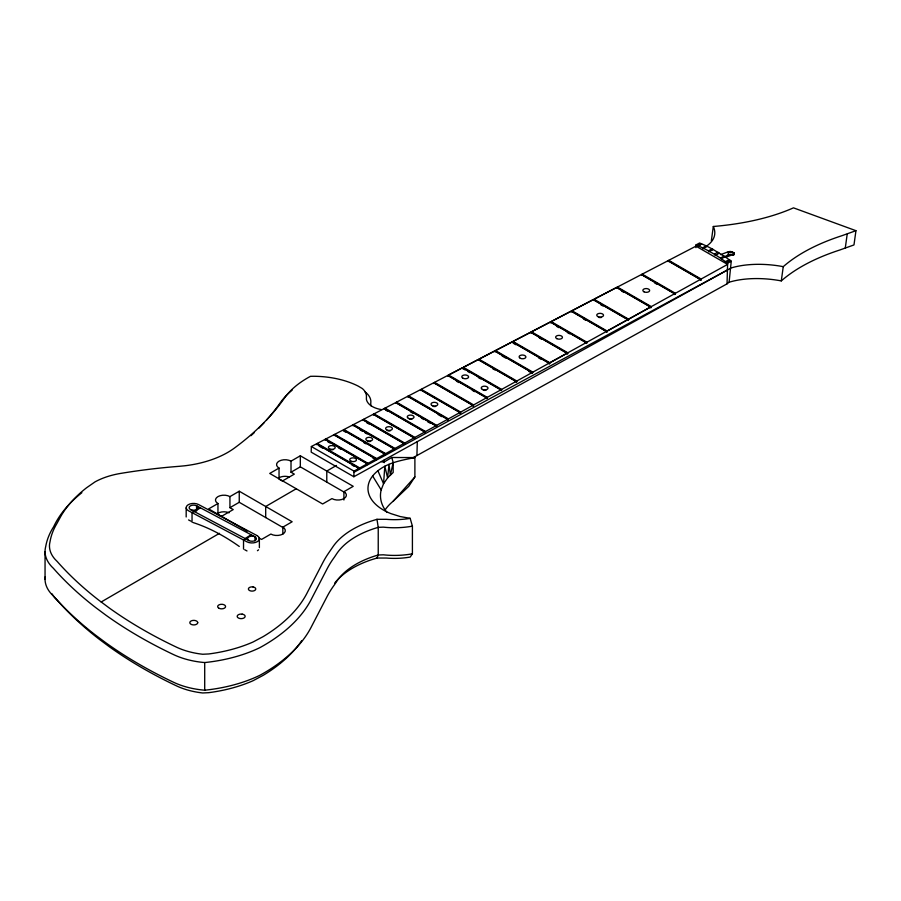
<?xml version="1.0" encoding="UTF-8"?>
<svg xmlns="http://www.w3.org/2000/svg" width="901" height="901" viewBox="0 0 901 901"><rect width="100%" height="100%" fill="white"/><g stroke="black" fill="none" stroke-linecap="round" stroke-linejoin="round"><path stroke-width="1.35" d="M384.22 462.697L384.299 459.915M416.915 455.546L417.298 441.636M412.106 458.215L727.039 283.849L727.422 269.94M723.48 257.382L728.267 254.803L728.346 251.751L730.734 251.525L733.662 252.618L734 254.397L733.121 255.231L734.124 253.463M372.473 457.719L376.077 459.803L376.1 458.902L368.058 463.351L368.036 464.252L367.45 464.578L367.473 463.677L359.758 467.946L359.15 469.173L359.172 468.272L316.668 443.754L311.352 446.524L311.183 452.144L353.845 476.753L731.06 267.98A63.948 29.857 7.9 0 1 783.262 266.651A258.846 120.835 7.9 0 1 841.861 235.724L855.95 230.69L853.979 244.937L839.901 249.971A258.846 120.835 7.9 0 0 781.291 280.898A63.948 29.857 7.9 0 0 729.1 282.227L727.039 283.849M316.668 443.754L316.645 444.655L317.242 444.339L359.736 468.847M317.242 444.339L317.276 443.438L325.216 439.294L367.473 463.677M325.216 439.294L325.193 440.195L325.824 438.978L334.102 434.676L376.1 458.902M334.102 434.676L334.068 435.566L334.676 435.262L376.663 459.476L376.686 458.575L385.065 453.935L385.042 454.836L385.651 453.62L394.413 448.766L394.379 449.667L394.987 448.45L404.144 443.382L404.121 444.283L404.729 443.055L414.314 437.751L414.291 438.652L414.899 437.424L424.957 431.861L424.934 432.762L425.542 431.534L436.118 425.689L436.084 426.59L436.692 425.362L447.808 419.213L447.786 420.114L448.394 418.886L460.118 412.41L460.096 413.311L460.704 412.084L473.059 405.247L473.036 406.137L473.644 404.921L486.686 397.701L486.664 398.602L487.272 397.375L501.069 389.739L501.046 390.64L501.654 389.423L516.239 381.348L516.217 382.249L516.825 381.022L532.277 372.473L532.254 373.374L532.863 372.147L549.261 363.069L549.238 363.97L549.847 362.754L567.247 353.124L567.225 354.014L567.833 352.798L586.326 342.56L586.303 343.461L586.911 342.234L606.553 331.365L606.531 332.266L607.139 331.039L627.997 319.506L627.963 320.407L628.583 319.179L650.713 306.948L650.691 307.849L651.299 306.622L674.793 293.625L674.759 294.526L675.378 293.298L700.528 279.366L700.505 280.267L701.091 279.941L701.113 279.04L727.591 264.387L695.977 246.153L668.711 260.344L668.091 261.572L668.114 260.671L700.528 279.366M334.676 435.262L334.699 434.361L343.326 429.867L385.065 453.935M394.413 448.766L352.944 424.855L343.934 429.552L343.9 430.453L385.628 454.521M352.944 424.855L352.922 425.756L353.519 425.441L394.965 449.351M353.519 425.441L353.541 424.54L362.968 419.629L404.144 443.382M353.845 476.753L354.003 471.133L359.172 468.272M362.945 420.53L362.968 419.629M414.314 437.751L373.442 414.178L363.576 419.314L363.542 420.215L404.707 443.956M373.419 415.079L373.442 414.178M424.957 431.861L384.4 408.468L374.039 413.863L374.016 414.764L414.877 438.325M384.4 408.468L384.378 409.369L384.975 409.054L424.326 431.748M384.975 409.054L384.997 408.153L395.877 402.488L436.118 425.689M395.854 403.389L395.877 402.488M447.808 419.213L407.928 396.215L396.485 402.173L396.463 403.074L436.67 426.263M407.905 397.104L407.928 396.215M460.118 412.41L420.598 389.615L408.536 395.899L408.502 396.8L448.371 419.787M420.598 389.615L420.576 390.516L421.172 390.201L460.67 412.985M421.172 390.201L421.195 389.3L433.922 382.666L473.059 405.247M433.899 383.567L433.922 382.666M486.686 397.701L447.955 375.357L434.53 382.351L434.496 383.252L473.622 405.822M447.955 375.357L447.921 376.258L448.552 375.041L462.742 367.631L501.069 389.739M465.13 369.928L462.731 368.543L462.754 367.642L448.552 375.041L487.272 397.375M462.731 368.543L463.362 367.338L478.341 359.488L516.239 381.348M516.802 381.923L478.949 360.096L478.983 359.195L494.897 350.906L494.863 351.807L495.471 351.491L495.494 350.59L512.376 341.794L512.354 342.695L512.951 342.38L549.824 363.644M512.951 342.38L512.984 341.479L530.892 332.154L567.281 353.136L549.847 362.754L512.939 341.456L530.869 332.131L530.869 333.055L531.466 332.739L567.81 353.699M531.466 332.739L531.5 331.838L550.511 321.905L586.326 342.56M567.833 352.798L531.455 331.816L550.534 321.916L550.511 322.817L551.142 321.601L571.347 311.059L606.587 331.377M586.911 342.234L551.108 321.578L571.369 311.07L571.335 311.971L571.966 310.755L593.421 299.56L628.02 319.517L607.173 331.061L571.944 310.732L593.421 299.56L593.399 300.461L594.018 300.157L628.549 320.08M594.018 300.157L594.041 299.256L616.802 287.385L650.713 306.948L628.605 319.191L594.018 299.245L616.802 287.385L616.768 288.286M674.793 293.625L641.591 274.478L617.388 287.07L617.388 287.982L651.277 307.523M641.591 274.478L641.568 275.379L642.188 274.152L668.114 260.671M695.932 247.662L696.011 244.914L699.649 242.955L700.843 243.698M729.1 282.227L731.263 261.189L725.001 256.751L721.352 258.79L727.625 263.148L727.422 270.018L353.969 472.259M700.944 243.507C693.916 246.21 698.399 247.538 701.428 243.709L706.249 245.894L702.611 247.854L703.073 248.721L706.97 246.232L712.049 248.856L708.411 250.816L708.85 251.829L712.973 249.374L725.001 256.751M712.027 248.924L712.533 249.892L712.973 249.374M711.351 240.736L713.322 226.489A210.541 98.288 7.9 0 0 793.477 207.849L855.95 230.69M781.291 280.898L783.262 266.651M845.239 248.372L847.199 234.125M706.238 245.917L706.598 246.728L706.97 246.232M724.089 256.132L720.451 258.08L721.352 258.79M381.472 461.684A68.217 39.385 0 0 0 383.871 462.19L391.777 457.494L393.174 462.506L390.381 475.199L388.995 464.33L387.599 477.902L383.556 483.758L381.168 489.907A69.107 39.903 0 0 0 386.968 512.455M734 254.397L734 253.035M733.662 254.848L734.011 253.868M376.978 558.034L378.229 555.005L378.229 527.355L376.978 519.314L386.416 519.325A54.702 31.58 0 0 0 408.896 518.559L410.18 518.345L412.41 526.15L412.41 553.811L410.18 557.066L408.896 557.28A54.702 31.58 0 0 1 386.416 558.046L376.978 558.034L371.381 559.769A89.458 51.65 0 0 0 334.699 583.082M718.153 252.348C711.08 254.589 715.901 257.089 718.964 252.854M733.121 255.231L733.673 254.217M701.507 244.362L701.428 243.709M391.777 457.494L414.888 457.573L414.888 476.933L408.772 486.349L393.174 501.215A69.107 39.903 0 0 0 384.727 510.495M729.044 251.559L728.323 252.471L731.601 252.055L734.112 253.913M393.174 501.215L414.888 476.933M410.18 518.345L400.157 516.543L390.944 513.638A52.787 30.476 0 0 1 372.631 475.965C382.948 463.351 399.853 460.602 414.888 457.573M729.033 252.19L729.855 251.48M194.019 511.408L192.037 512.658L192.037 522.208M194.425 511.61L200.439 507.837M245.128 538.528L251.142 534.755M245.523 538.742L243.529 539.992L243.529 549.114M101.182 601.981L219.484 533.324M296.26 488.759L265.694 506.497L265.694 517.557M336.422 465.457L326.781 471.054L326.781 482.114M279.04 468.07L269.726 473.442L322.626 503.986L331.94 498.613A8.469 4.888 0 0 0 343.912 498.613A8.469 4.888 0 0 0 343.912 491.698L353.226 486.326L300.326 455.782L291.012 461.154A8.469 4.888 0 0 0 279.04 461.154A8.469 4.888 0 0 0 279.04 468.07L279.04 479.129L282.351 481.044L294.323 474.129L291.012 472.214L291.012 461.154M259.15 538.055L261.549 539.44L270.863 534.056A8.469 4.888 0 0 0 282.835 534.056L282.835 527.153L292.149 521.769L239.249 491.225L229.935 496.609A8.469 4.888 0 0 0 217.952 496.609A8.469 4.888 0 0 0 217.952 503.524L208.649 508.896L247.167 531.128M229.935 496.609L229.935 507.668L239.249 502.296L283.725 527.975M291.012 472.214L300.326 466.842L344.813 492.52M729.844 252.021L730.734 251.525M376.077 459.803L376.663 459.476M697.937 246.029L700.37 244.723M725.575 261.65L729.213 259.691M725.902 262.135L729.54 260.186M725.969 262.191L729.742 260.31M726.183 262.304L730.069 260.321M727.625 263.148L731.263 261.189M478.375 359.51L463.362 367.338L501.654 389.423M720.609 254.634L728.346 251.751M725.395 257.393L733.144 254.499M730.722 251.965L731.612 251.661M376.978 519.314L371.381 521.048A89.458 51.65 0 0 0 332.582 547.279L328.392 553.383A194.042 112.028 0 0 0 323.087 562.156L307.534 592.126A185.358 107.016 0 0 1 263.16 636.624L253.136 641.962A113.999 65.818 0 0 1 208.762 653.957L202.714 654.25A58.959 34.047 0 0 1 176.45 647.143A463.103 267.372 0 0 1 109.179 607.927L99.392 600.64A463.655 267.687 0 0 1 57.213 561.492L55.13 559.386A50.479 29.147 0 0 1 49.6 543.855L50.073 541.467A134.677 77.756 0 0 1 56.819 523.684L61.11 515.822A176.348 101.813 0 0 1 86.53 487.801L95.067 481.855A61.741 35.646 0 0 1 120.554 473.43A409.628 236.501 0 0 1 179.243 466.313L184.525 465.806A84.581 48.834 0 0 0 234.451 448.045A356.154 205.619 0 0 0 284.311 398.265A105.856 61.11 0 0 1 308.761 377.26L310.518 376.314L313.841 376.269A68.667 39.644 0 0 1 358.249 386.135L362.371 388.579A23.663 13.661 0 0 1 366.437 396.35L366.392 399.289A20.509 11.837 0 0 0 381.157 409.538M731.601 252.055L732.423 251.908M732.412 252.257L733.651 252.967M696.011 244.914L697.306 245.455M697.791 245.658L702.611 247.854M190.55 509.561A4.449 2.568 0 0 0 197.893 508.232A4.449 2.568 0 0 0 192.228 505.224A4.449 2.568 0 0 0 190.55 509.561L248.991 540.589A4.449 2.568 0 0 0 256.334 539.26A4.449 2.568 0 0 0 250.669 536.253A4.449 2.568 0 0 0 248.991 540.589M188.557 519.922L190.877 521.15M244.689 549.723L246.998 550.95M708.411 250.816L703.332 248.18M709.335 251.334L714.516 254.307M668.711 260.344L701.113 279.04M668.677 261.245L701.091 279.941M642.188 274.152L675.378 293.298M643.348 275.74L675.345 294.199M654.61 282.891L656.975 284.265M617.388 287.07L651.299 306.622M621.622 291.079L624.044 292.476M600.55 304.583L602.927 305.957M571.944 311.656L607.116 331.94M583.476 318.965L585.898 320.362M551.119 322.502L586.889 343.135M556.48 326.263L558.868 327.637M567.213 332.446L569.601 333.832M539.35 337.943L541.771 339.339M549.261 363.069L512.342 341.772L495.449 350.568L532.863 372.147M513.547 343.382L515.924 344.756M538.528 357.798L540.904 359.172M532.277 372.473L494.852 350.883L478.927 359.161L516.825 381.022M495.471 351.491L531.635 372.35M502.105 355.985L505.72 358.069M528.639 371.28L531.049 372.676M492.554 368.599L494.919 369.962M463.328 368.227L501.62 390.324M467.518 371.313L469.917 372.687M478.296 377.519L480.683 378.904M449.734 376.641L487.25 398.276M456.402 381.146L458.823 382.542M472.135 390.223L474.557 391.62M434.53 382.351L473.644 404.921M421.195 389.3L460.704 412.084M408.536 395.899L448.394 418.886M438.123 414.539L441.738 416.634M396.485 402.173L436.692 425.362M410.484 411.825L412.928 413.232M421.454 418.154L423.898 419.562M427.547 421.668L429.991 423.076M384.997 408.153L425.542 431.534M385.572 410.056L387.948 411.43M374.039 413.863L414.899 437.424M363.576 419.314L404.729 443.055M366.572 422.625L368.993 424.022M353.541 424.54L394.987 448.45M360.028 429.856L362.393 431.219M364.77 432.581L367.135 433.955M343.934 429.552L385.651 453.62M343.304 430.768L345.68 432.142M363.576 442.459L365.964 443.833M334.699 434.361L376.686 458.575M325.824 438.978L368.058 463.351M327.007 440.578L366.831 463.553M327.604 441.591L330.025 442.988M338.472 447.853L340.893 449.25M317.276 443.438L359.758 467.946M319.078 446.051L322.716 448.157M351.863 464.961L354.296 466.369M311.352 446.524L354.003 471.133M229.935 507.668L233.235 509.572L221.263 516.487L217.952 514.584L217.952 503.524M715.338 254.848L720.451 258.08M372.631 475.965L381.168 489.907M377.879 470.716L383.556 483.758L384.817 466.166L387.599 477.902L393.174 472.496L393.174 462.506M733.662 252.618L733.988 253.429M343.912 491.698L343.912 499.999M300.326 455.782L300.326 466.842M259.375 538.516L259.375 547.639M255.006 540.713L255.006 536.805L196.564 505.788L196.564 510.991M239.249 491.225L239.249 502.296M412.41 526.15A59.128 34.137 0 0 1 383.342 527.141L378.229 527.355A85.099 49.127 0 0 0 336.692 553.755L334.496 557.055A189.897 109.64 0 0 0 327.311 568.441L311.78 598.354A189.773 109.562 0 0 1 259.826 647.673A118.425 68.375 0 0 1 204.707 662.562L204.707 690.211A63.374 36.581 0 0 1 173.656 682.305A467.563 269.94 0 0 1 105.732 642.706L95.855 635.363A467.563 269.94 0 0 1 53.339 595.91A54.905 31.693 0 0 1 45.196 576.854M186.18 507.849L186.18 516.971M45.05 551.694L45.05 579.343M601.418 317.434A3.39 1.881 1.7 0 1 598.827 317.389M485.898 390.268A3.39 1.881 1.7 0 1 483.308 390.223M435.69 406.419A3.39 1.881 1.7 0 1 433.099 406.362M370.514 441.411A3.39 1.881 1.7 0 1 367.923 441.366M333.055 449.678A3.39 1.881 1.7 0 1 330.464 449.61M390.302 430.791A3.39 1.881 1.7 0 1 387.712 430.746M411.915 419.19A3.39 1.881 1.7 0 1 409.324 419.134M713.322 226.489A58.666 27.39 7.9 0 1 706.069 246.401M728.267 254.803A3.39 1.881 1.6 0 1 733.594 255.298M52.044 593.872A50.479 29.147 0 0 0 55.13 598.095L57.213 600.212A463.655 267.687 0 0 0 99.392 639.361L109.179 646.648A463.103 267.372 0 0 0 176.45 685.852A58.959 34.047 0 0 0 202.714 692.97L208.762 692.666A113.999 65.818 0 0 0 253.136 680.683L263.16 675.345A185.358 107.016 0 0 0 301.745 640.656M81.867 492.689A180.763 104.358 0 0 0 53.643 526.77A138.968 80.234 0 0 0 45.681 546.716A54.905 31.693 0 0 0 53.339 568.249A467.563 269.94 0 0 0 95.855 607.702L105.732 615.056A467.563 269.94 0 0 0 173.656 654.644A63.374 36.581 0 0 0 204.707 662.562M204.707 690.211A118.425 68.375 0 0 0 259.826 675.322A189.773 109.562 0 0 0 311.78 626.015L327.311 596.102A189.897 109.64 0 0 1 334.496 584.715L336.692 581.415A85.099 49.127 0 0 1 378.229 555.005L383.342 554.802A59.128 34.137 0 0 0 412.41 553.811M364.928 391.8A28.077 16.218 0 0 1 370.784 402.995A16.072 9.28 0 0 0 371.302 406.137M292.172 390.122A110.181 63.611 0 0 0 280.245 402.803A351.784 203.097 0 0 1 266.516 420.057M264.218 422.58A351.784 203.097 0 0 1 258.61 428.392M254.42 432.48A351.784 203.097 0 0 1 250.94 435.701M282.835 527.153A8.469 4.888 0 0 1 282.835 534.056M217.231 513.683A8.469 4.888 0 0 1 229.102 512.782M279.04 477.744A8.469 4.888 0 0 1 289.266 476.967M258.542 549.79A7.388 4.268 0 0 1 257.438 550.702M193.096 522.546A182.34 109.595 57.9 0 1 239.283 546.457M253.023 586.945L252.077 586.866A3.66 2.117 0 0 0 248.439 588.713A3.66 2.117 0 0 0 251.12 591.033L252.077 591.101A3.66 2.117 0 0 0 255.704 589.265A3.66 2.117 0 0 0 253.023 586.945M242.189 614.144L241.164 614.065A3.964 2.286 0 0 0 237.2 616.352L237.335 616.937A3.964 2.286 0 0 0 240.139 618.559L241.164 618.638A3.964 2.286 0 0 0 245.128 616.352L244.993 615.755A3.964 2.286 0 0 0 242.189 614.144M256.999 535.566L198.558 504.537A7.388 4.268 0 0 0 188.129 504.785A7.388 4.268 0 0 0 188.557 510.811L246.998 541.839A7.388 4.268 0 0 0 257.438 541.58A7.388 4.268 0 0 0 256.999 535.566M197.713 622.647L197.578 622.062A3.942 2.275 0 0 0 193.253 620.395A3.942 2.275 0 0 0 189.829 622.647L189.965 623.233A3.942 2.275 0 0 0 194.289 624.9A3.942 2.275 0 0 0 197.713 622.647M329.552 448.822A3.39 1.881 1.7 0 0 335.116 447.898A3.39 1.881 1.7 0 0 330.735 445.646A3.39 1.881 1.7 0 0 329.552 448.822M644.035 291.823A3.39 1.881 1.7 0 0 649.587 290.877A3.39 1.881 1.7 0 0 645.184 288.635A3.39 1.881 1.7 0 0 644.035 291.823M597.904 316.589A3.39 1.881 1.7 0 0 603.456 315.654A3.39 1.881 1.7 0 0 599.052 313.413A3.39 1.881 1.7 0 0 597.904 316.589M556.818 338.652A3.39 1.881 1.7 0 0 562.37 337.717A3.39 1.881 1.7 0 0 557.956 335.465A3.39 1.881 1.7 0 0 556.818 338.652M520.271 358.271A3.39 1.881 1.7 0 0 525.824 357.337A3.39 1.881 1.7 0 0 521.409 355.095A3.39 1.881 1.7 0 0 520.271 358.271M462.968 378.229A3.39 1.881 1.7 0 0 468.531 377.294A3.39 1.881 1.7 0 0 464.116 375.041A3.39 1.881 1.7 0 0 462.968 378.229M482.384 389.423A3.39 1.881 1.7 0 0 487.937 388.489A3.39 1.881 1.7 0 0 483.533 386.247A3.39 1.881 1.7 0 0 482.384 389.423M432.176 405.574A3.39 1.881 1.7 0 0 437.728 404.639A3.39 1.881 1.7 0 0 433.325 402.398A3.39 1.881 1.7 0 0 432.176 405.574M367 440.566A3.39 1.881 1.7 0 0 372.552 439.632A3.39 1.881 1.7 0 0 368.149 437.39A3.39 1.881 1.7 0 0 367 440.566M350.861 461.109A3.39 1.881 1.7 0 0 356.413 460.174A3.39 1.881 1.7 0 0 352.009 457.933A3.39 1.881 1.7 0 0 350.861 461.109M408.401 418.334A3.39 1.881 1.7 0 0 413.953 417.4A3.39 1.881 1.7 0 0 409.55 415.158A3.39 1.881 1.7 0 0 408.401 418.334M386.788 429.946A3.39 1.881 1.7 0 0 392.34 429.011A3.39 1.881 1.7 0 0 387.926 426.77A3.39 1.881 1.7 0 0 386.788 429.946M218.819 608.186A3.964 2.286 0 0 0 225.453 607.161A3.964 2.286 0 0 0 220.599 604.357A3.964 2.286 0 0 0 218.819 608.186"/></g></svg>
